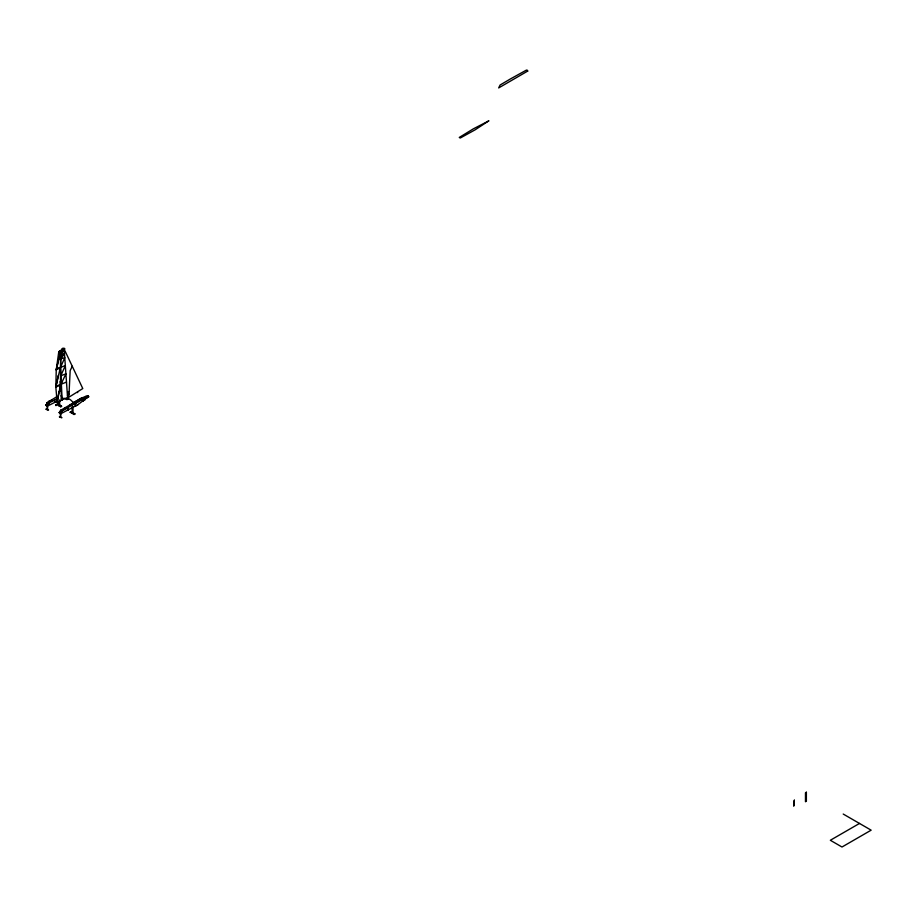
<?xml version="1.0" encoding="UTF-8"?>
<svg xmlns="http://www.w3.org/2000/svg" width="917" height="917" viewBox="0 0 917 917"><rect width="100%" height="100%" fill="white"/><g stroke="black" fill="none" stroke-linecap="round" stroke-linejoin="round"><path stroke-width="1.38" d="M61.175 350.397L60.568 367.316L62.127 399.778L67.594 397.657L64.201 349.732L62.608 348.517L61.175 350.397L64.201 349.732L61.026 354.627L64.477 353.698L60.877 358.856L64.763 357.676L60.568 367.316L65.325 365.608L60.797 375.775L65.909 373.861L61.015 384.234L66.494 382.114M60.235 358.96L60.556 350.489L60.511 384.567L61.771 399.984L57.186 402.574L55.834 387.18L56.246 369.849L58.78 351.738L60.556 350.489L59.937 353.263M60.339 400.465L57.186 402.574L58.997 391.353M57.186 402.574L60.511 384.567L60.086 381.529M60.545 410.461L59.204 412.673L60.556 413.876L77.956 404.638L88.674 396.453L87.745 395.651L82.049 397.852L60.545 410.369L62.138 411.504L60.384 413.212L60.43 417.476L60.946 413.108M58.287 375.328L55.834 387.18L60.511 384.567M59.009 357.401L56.246 369.849L59.926 367.43M60.316 367.648L55.834 387.18L59.043 385.06M85.201 398.826L88.754 396.889L87.516 395.697M61.026 354.627L62.608 348.517M61.015 384.234L61.748 381.667M60.877 358.856L62.001 355.051M77.521 392.465L77.727 392.625M56.808 401.371L47.203 406.174L46.01 405.486L47.18 402.655L56.774 396.729M47.031 405.497L48.784 403.789L47.18 402.655M64.064 398.116L62.127 399.778L64.052 398.494M67.583 392.35L69.153 391.467M80.707 400.259L88.158 395.8M79.194 399.388L82.266 397.76L83.573 398.528L61.806 411.091L60.545 410.369M59.009 368.026L56.246 369.849L60.946 350.718L58.78 351.738M67.411 395.158L69.176 394.023M56.808 404.535L57.725 403.961L61.611 406.208L60.705 406.781L56.808 404.489L57.725 403.961M70.173 412.249L71.079 411.676L74.965 413.922L74.059 414.495L70.173 412.203L71.079 411.676M47.065 404.374L47.592 404.053L47.031 409.739M46.091 409.2L48.59 409.991L46.091 409.165L46.641 408.867M59.995 416.582L59.456 416.914L61.943 417.705L59.456 416.868M83.413 401.165L83.413 398.643L75.251 403.549L75.251 406.265M75.251 406.277L78.243 404.454M58.711 401.738L58.757 405.612L59.651 405.073L59.651 399.95M72.076 406.884L72.111 413.326L73.005 412.788L73.005 406.369M48.441 403.377L57.29 398.437M72.26 366.284L70.173 370.548L68.867 397.221L82.782 388.556L64.878 350.638M60.705 406.781L61.611 406.208M74.059 414.495L74.965 413.922M859.493 823.443L830.332 840.27L841.989 847.01L871.15 830.172L843.216 814.044M58.711 405.589L59.651 405.073M72.076 413.303L73.005 412.788M60.992 399.055L61.898 398.551M73.417 402.483L82.049 397.852M74.873 403.411C75.125 405.841 70.426 397.76 67.434 398.677M85.522 396.419L86.187 396.809M84.123 399.365L85.075 399.915M79.447 399.193L80.948 400.064M70.139 404.443L71.858 405.44M61.771 399.984L61.038 395.559M51.226 400.179L52.716 401.05M64.58 407.893L66.081 408.764M48.016 402.15L49.323 402.895M61.37 409.853L62.677 410.61M47.18 402.746L48.784 403.789M47.397 403.297L48.67 404.03M60.751 411.011L62.024 411.744M46.549 404.133L47.764 404.844M59.903 411.848L61.13 412.558M46.01 404.615L47.203 405.303M59.376 412.329L60.568 413.017M45.85 404.821L47.203 406.174M59.204 412.535L60.556 413.876M60.121 384.349L60.694 391.353M68.202 407.561L68.202 410.128M54.848 399.846L54.848 402.425M47.592 405.394L47.592 409.418M67.4 397.921A1.318 0.814 -4.1 0 1 68.305 398.952A1.318 0.814 -4.1 0 1 66.505 399.503A1.318 0.814 -4.1 0 1 65.921 398.368M48.853 401.451L49.38 401.061L48.853 401.451M56.155 405.176L56.705 404.798L56.166 405.188M55.605 405.188L56.029 405.635L55.616 405.165M63.468 409.888L63.961 409.463L63.468 409.888M527.733 71.056L498.676 87.929L500.109 85.006L510.242 79.045L526.106 70.254L527.011 70.036L527.733 71.056M488.727 120.906L475.109 129.836L460.254 138.031L459.257 137.458L473.367 128.827L488.727 120.906M73.005 403.801L72.111 404.34L73.005 403.801M806.375 792.242L805.47 792.769L805.47 801.745L806.375 801.217L806.375 792.242M794.328 800.197L793.778 805.905L794.328 800.197M62.883 349.79A1.318 0.814 -4.1 0 0 64.855 348.999A1.318 0.814 -4.1 0 0 62.872 348.368A1.318 0.814 -4.1 0 0 62.883 349.79"/></g></svg>
